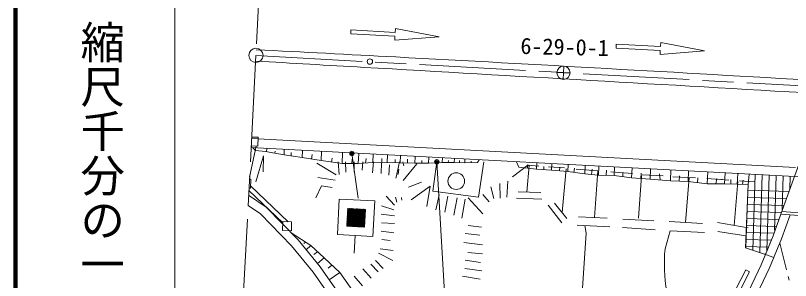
# Model space of a CAD drawing. Units: millimetres, scale not verified. Extents: x 40000 to 680000, y 20000 to 380000.
# Drawn here: x 40000 to 127505, y 261650 to 291525 of the extents above; entities that cross this region are included whole.
import ezdxf
from ezdxf.enums import TextEntityAlignment as Align

# ---------------------------------------------------------------- set-up
doc = ezdxf.new("R2010")
doc.units = ezdxf.units.MM
doc.header["$LTSCALE"] = 1000
doc.header["$PDMODE"] = 32
doc.header["$PDSIZE"] = 500
doc.linetypes.add('CHAIN', pattern=[18.5, 12, -1.5, 3.5, -1.5])
for name, color, linetype, lineweight in [('M-BGD', 7, 'Continuous', 13), ('M-BMK', 2, 'CHAIN', 13), ('M-BMK-SRVR', 3, 'Continuous', 13), ('M-STR-STRC', 7, 'Continuous', 13), ('M-TTL', 2, 'Continuous', 140), ('M-TTL-BAND', 7, 'Continuous', 13)]:
    doc.layers.add(name, color=color, linetype=linetype, lineweight=lineweight)
doc.styles.add('@ＭＳ ゴシック', font='')
doc.styles.add('ＭＳ ゴシック', font='')
doc.styles.get('@ＭＳ ゴシック').set_extended_font_data('@MS Gothic')
doc.styles.get('ＭＳ ゴシック').set_extended_font_data('MS Gothic')

msp = doc.modelspace()

# ---------------------------------------------------------------- linework, layer by layer
at = {"layer": 'M-BGD'}
for p, q in [((128088, 274378), (66657, 277640)), ((66429, 273282), (67161, 276797)), ((66600, 276554), (66654, 276812)), ((128684, 273341), (66604, 276625)), ((67086, 276310), (66815, 276614)), ((68357, 276173), (68376, 276531)), ((68229, 276195), (67086, 276310)), ((67123, 272788), (68005, 275719)), ((68005, 275719), (67952, 273901)), ((70320, 275834), (68229, 276195)), ((69275, 276015), (69329, 276228)), ((70320, 275834), (70352, 276427)), ((72373, 275514), (70320, 275834)), ((71118, 275710), (71127, 276073)), ((72373, 275514), (72416, 276318)), ((73439, 275343), (73503, 275837)), ((74505, 275172), (74560, 276205)), ((76871, 274827), (76937, 276079)), ((78688, 274831), (78749, 275983)), ((80350, 274941), (80400, 275896)), ((81947, 274953), (81992, 275812)), ((83422, 274910), (83466, 275734)), ((85091, 274873), (85132, 275646)), ((74505, 275172), (72373, 275514)), ((74027, 274880), (76191, 273548)), ((76871, 274827), (74505, 275172)), ((75688, 275000), (75749, 275436)), ((76451, 275030), (76536, 273587)), ((78688, 274831), (76871, 274827)), ((77243, 275030), (77304, 273861)), ((77984, 274829), (78000, 275332)), ((78230, 275031), (78257, 273918)), ((80350, 274941), (78688, 274831)), ((79206, 275031), (79145, 274104)), ((79519, 274886), (79585, 275389)), ((80417, 275032), (80299, 273774)), ((81349, 274924), (80350, 274941)), ((81330, 274930), (81294, 273703)), ((81349, 274924), (81367, 275401)), ((81947, 274953), (81349, 274924)), ((83422, 274910), (81947, 274953)), ((82873, 274926), (82884, 275293)), ((83366, 275034), (82986, 273295)), ((85091, 274873), (83422, 274910)), ((83736, 275034), (83852, 274560)), ((85302, 274814), (83790, 272910)), ((84257, 274891), (84250, 275343)), ((86648, 274884), (85091, 274873)), ((85869, 274878), (85894, 275166)), ((86648, 274884), (86684, 275564)), ((88190, 274961), (86648, 274884)), ((87570, 275037), (87108, 271729)), ((87419, 274923), (87447, 275263)), ((88190, 274961), (88217, 275483)), ((89539, 274967), (88190, 274961)), ((88864, 274964), (88873, 275170)), ((89539, 274967), (89563, 275412)), ((90730, 274932), (89539, 274967)), ((90135, 274949), (90135, 275159)), ((90730, 274932), (90752, 275349)), ((92181, 274935), (90730, 274932)), ((91455, 274933), (91447, 275095)), ((92338, 275265), (92181, 274935)), ((92292, 271027), (92880, 275040)), ((96822, 274438), (96562, 275042)), ((98817, 274201), (98855, 274921)), ((100518, 274091), (100557, 274831)), ((82239, 274692), (82162, 273508)), ((83179, 274177), (83291, 274153)), ((83291, 274153), (83225, 273646)), ((97860, 274638), (96132, 273346)), ((98817, 274201), (96822, 274438)), ((97990, 274628), (97730, 271615)), ((97820, 274319), (97837, 274722)), ((97860, 274638), (99090, 274552)), ((100518, 274091), (98817, 274201)), ((99668, 274146), (99650, 274499)), ((100188, 274447), (102006, 274353)), ((102347, 273919), (100518, 274091)), ((101432, 274005), (101452, 274432)), ((102175, 274238), (101715, 269328)), ((102347, 273919), (102390, 274734)), ((104283, 273683), (102347, 273919)), ((103038, 273834), (103098, 274322)), ((103315, 274204), (105735, 274021)), ((104283, 273683), (104333, 274632)), ((105028, 273601), (105099, 274187)), ((105735, 274021), (105374, 268746)), ((105851, 274551), (105838, 273519)), ((106684, 273508), (106715, 274093)), ((107202, 273894), (109653, 273704)), ((107595, 273497), (107639, 274457)), ((109559, 273231), (109619, 274352)), ((111647, 273080), (111708, 274242)), ((113943, 272894), (114008, 274120)), ((115943, 272806), (116006, 274015)), ((118086, 272534), (118159, 273901)), ((74149, 273263), (76089, 272960)), ((82986, 273295), (82950, 273189)), ((83225, 273646), (83070, 273680)), ((105772, 273520), (104283, 273683)), ((107595, 273497), (105772, 273520)), ((109559, 273231), (107595, 273497)), ((108577, 273364), (108578, 273839)), ((111647, 273080), (109559, 273231)), ((110665, 273441), (110355, 268664)), ((110603, 273155), (110642, 273748)), ((110750, 273557), (113118, 273435)), ((113943, 272894), (111647, 273080)), ((112795, 272987), (112706, 273688)), ((114216, 273352), (116796, 273205)), ((114943, 272850), (114970, 273437)), ((116069, 273247), (115647, 268201)), ((117015, 272670), (117030, 273223)), ((118064, 273148), (120558, 272971)), ((119073, 272535), (119187, 273160)), ((119772, 273085), (119729, 273030)), ((120059, 272537), (120126, 273797)), ((120776, 272516), (120761, 273038)), ((121492, 272495), (121557, 273722)), ((122842, 273654), (122717, 272459)), ((123257, 265064), (123506, 273619)), ((124043, 264802), (124299, 273577)), ((124844, 265034), (125092, 273535)), ((125705, 267336), (125885, 273493)), ((126566, 269639), (126677, 273451)), ((127428, 271941), (127470, 273409)), ((70785, 268270), (66534, 272316)), ((74566, 272332), (73894, 270954)), ((74566, 272332), (75769, 272152)), ((85823, 272746), (84366, 272154)), ((86836, 272275), (84663, 270725)), ((86836, 272275), (86436, 269996)), ((93682, 272199), (94024, 270876)), ((94682, 272593), (94718, 270940)), ((95571, 272864), (95475, 271045)), ((115943, 272806), (113943, 272894)), ((118086, 272534), (115943, 272806)), ((120059, 272537), (118086, 272534)), ((121492, 272495), (120059, 272537)), ((121555, 272827), (121158, 267854)), ((122717, 272459), (121492, 272495)), ((121741, 272888), (123481, 272773)), ((122104, 272477), (122162, 272951)), ((122717, 272459), (122409, 265345)), ((70172, 268163), (66352, 271800)), ((87108, 271729), (92292, 271027)), ((87844, 271310), (87456, 269627)), ((92773, 271336), (93469, 270511)), ((96760, 271643), (99299, 271569)), ((122689, 271816), (127330, 271681)), ((81838, 271142), (82783, 270141)), ((82919, 271030), (83073, 270475)), ((83600, 271010), (83634, 270712)), ((88799, 271155), (88492, 269343)), ((89866, 270954), (89503, 269017)), ((90788, 270801), (90400, 268694)), ((91121, 270960), (92752, 269176)), ((96570, 270943), (99446, 270803)), ((122655, 271023), (127037, 270896)), ((81341, 270068), (82725, 269604)), ((100162, 270146), (101704, 268153)), ((100877, 270380), (102259, 268645)), ((122470, 265325), (122599, 269727)), ((122620, 270230), (126743, 270110)), ((81271, 269111), (82790, 268940)), ((103582, 268833), (106796, 268677)), ((122552, 268644), (126155, 268539)), ((122586, 269437), (126449, 269325)), ((126429, 269129), (143365, 267772)), ((126535, 269421), (143461, 268065)), ((81327, 268144), (82807, 268059)), ((91101, 267834), (92621, 267663)), ((103427, 267889), (107106, 267694)), ((104293, 267843), (104422, 266995)), ((108572, 268572), (112081, 268386)), ((113815, 268306), (117578, 268092)), ((119275, 268173), (122731, 267587)), ((122518, 267851), (125861, 267753)), ((71131, 267029), (73346, 265598)), ((81300, 267203), (82735, 267034)), ((90779, 266960), (92425, 266760)), ((104422, 266995), (103874, 258560)), ((108543, 267608), (112221, 267370)), ((113915, 267262), (113339, 265231)), ((117803, 267072), (113915, 267262)), ((119288, 267179), (122450, 266668)), ((122483, 267058), (125568, 266968)), ((81357, 266275), (82286, 266158)), ((122449, 266265), (125274, 266182)), ((72759, 265978), (72562, 265807)), ((72815, 265123), (73346, 265598)), ((73346, 265598), (74849, 264191)), ((81158, 265229), (82634, 265017)), ((90623, 265950), (92732, 265663)), ((122409, 265345), (124679, 264591)), ((122415, 265472), (124980, 265397)), ((127047, 262864), (126287, 265852)), ((74098, 264895), (73695, 264585)), ((80974, 264737), (82601, 263885)), ((91056, 264821), (92745, 264645)), ((124612, 264613), (124686, 264611)), ((124679, 264591), (125613, 264235)), ((125656, 264338), (125613, 264234)), ((74849, 264191), (74088, 263568)), ((74849, 264191), (76608, 262534)), ((80133, 263494), (80955, 262623)), ((80653, 263898), (81516, 262983)), ((90777, 263958), (92505, 263695)), ((75729, 263362), (75294, 263053)), ((76608, 262534), (75429, 261711)), ((76608, 262534), (78240, 260248)), ((79213, 262964), (80157, 261920)), ((90748, 262989), (92647, 262750)), ((122450, 262865), (117855, 254018)), ((122894, 262635), (118292, 253774)), ((122450, 262865), (122894, 262635)), ((78255, 262145), (79197, 261058)), ((90470, 262140), (92451, 261809)), ((127343, 261701), (127244, 262089))]:
    msp.add_line(p, q, dxfattribs=at)
for points in [[(126429, 269129), (128796, 275678), (129978, 279822), (130876, 283843), (132172, 289217), (133003, 293438), (133893, 298919)], [(66666, 277812), (67390, 277791), (67361, 276792), (66614, 276813)], [(66418, 273061), (66556, 273057), (66527, 272057), (66366, 272062)], [(66325, 271273), (68312, 269926), (71914, 266225), (74392, 263197), (76850, 259675), (78349, 257096), (80040, 253751), (80978, 251255), (81858, 248643), (82787, 244092), (83279, 239958), (83482, 235355), (83293, 232726), (83222, 231961)], [(66264, 270106), (67666, 269155), (71167, 265558), (73594, 262593), (76006, 259137), (77470, 256619), (79123, 253349), (80035, 250919), (80890, 248382), (81799, 243932), (82282, 239877), (82481, 235369), (82297, 232808), (82221, 231990)], [(105531, 231312), (107131, 233390), (109714, 236996), (111654, 239935), (114405, 244185), (116557, 247859), (118517, 251710), (120841, 256037), (122447, 259771), (124193, 263426), (125555, 266693), (124679, 264591), (125555, 266693), (126429, 269129)], [(125656, 264338), (126487, 266331), (127464, 269046)], [(106765, 231276), (107933, 232794), (110538, 236429), (112491, 239388), (115256, 243660), (117435, 247379), (119403, 251246), (121743, 255602), (123358, 259358), (125106, 263017), (125613, 264235)]]:
    msp.add_lwpolyline(points, dxfattribs=at)
msp.add_lwpolyline([(70175, 268287), (71175, 268258), (71146, 267259), (70146, 267288)], close=True, dxfattribs=at)
msp.add_circle((89766, 272852), 940, dxfattribs=at)
msp.add_arc((132645, 263571), 19377, 175.08609, 203.61503, dxfattribs=at)
for points, knots in [([(67180, 287673), (72428, 287401), (77677, 287130), (82925, 286851), (98878, 286003), (114828, 285094), (130779, 284184)], [0, 0, 0, 0, 1, 1, 1, 2, 2, 2, 2]), ([(130555, 282735), (113482, 283716), (96409, 284696), (79337, 285681), (75262, 285916), (71188, 286152), (67113, 286385)], [0, 0, 0, 0, 1, 1, 1, 2, 2, 2, 2]), ([(140860, 263247), (139732, 260098), (138738, 258122), (137272, 254794), (135029, 249701), (133633, 246906), (131057, 241973), (129512, 239016), (128480, 237449), (126730, 234608), (125844, 233169), (125050, 231923), (124285, 230766)], [0, 0, 0, 0, 1, 1, 1, 2, 2, 2, 3, 3, 3, 4, 4, 4, 4])]:
    msp.add_open_spline(points, degree=3, knots=knots, dxfattribs=at)
at = {"layer": 'M-BMK'}
for p, q in [((70729, 355733), (67146, 287027)), ((67146, 287027), (63355, 214331)), ((67146, 287027), (166990, 281448))]:
    msp.add_line(p, q, dxfattribs=at)
at = {"layer": 'M-BMK-SRVR'}
for p, q in [((101917, 285823), (101836, 284325)), ((102625, 285034), (101128, 285114))]:
    msp.add_line(p, q, dxfattribs=at)
for centre, radius in [((67146, 287027), 800), ((101876, 285074), 750)]:
    msp.add_circle(centre, radius, dxfattribs=at)
at = {"layer": 'M-STR-STRC'}
for p, q in [((77850, 289446), (77874, 289895)), ((77874, 289895), (82867, 289628)), ((82867, 289628), (82891, 290078)), ((82891, 290078), (87848, 289137)), ((82843, 289179), (77850, 289446)), ((82819, 288730), (82843, 289179)), ((87848, 289137), (82819, 288730)), ((107807, 287844), (107831, 288294)), ((107831, 288294), (112824, 288027)), ((112824, 288027), (112848, 288476)), ((112848, 288476), (117805, 287535)), ((112800, 287577), (107807, 287844)), ((112776, 287128), (112800, 287577)), ((117805, 287535), (112776, 287128)), ((77984, 275963), (78677, 270946)), ((90973, 218446), (87570, 275037)), ((76347, 266833), (76560, 270827)), ((76560, 270827), (80555, 270613)), ((80555, 270613), (80341, 266619)), ((77399, 267778), (77505, 269775)), ((77406, 267910), (79181, 269685)), ((77414, 268060), (79047, 269693)), ((77414, 267777), (79315, 269678)), ((77422, 268209), (78912, 269700)), ((77430, 268359), (78778, 269707)), ((77438, 268508), (78644, 269714)), ((77446, 268657), (78510, 269721)), ((77454, 268807), (78375, 269728)), ((77462, 268956), (78241, 269736)), ((77470, 269106), (78107, 269743)), ((77478, 269255), (77973, 269750)), ((77486, 269404), (77838, 269757)), ((77494, 269554), (77704, 269764)), ((79376, 267672), (77494, 269555)), ((79402, 267788), (77501, 269689)), ((77502, 269703), (77570, 269771)), ((77505, 269775), (79503, 269668)), ((77548, 267770), (79449, 269671)), ((79409, 267922), (77559, 269772)), ((77682, 267763), (79498, 269578)), ((79416, 268056), (77708, 269764)), ((79424, 268190), (77858, 269756)), ((79431, 268325), (78007, 269748)), ((79438, 268459), (78157, 269740)), ((79445, 268593), (78306, 269732)), ((79452, 268727), (78456, 269724)), ((79460, 268862), (78605, 269716)), ((79467, 268996), (78754, 269708)), ((79474, 269130), (78904, 269700)), ((79481, 269264), (79053, 269692)), ((79488, 269399), (79203, 269684)), ((79495, 269533), (79352, 269676)), ((79503, 269668), (79396, 267671)), ((79503, 269667), (79501, 269668)), ((78480, 267720), (77451, 268749)), ((78629, 267712), (77458, 268883)), ((78779, 267704), (77465, 269018)), ((78928, 267696), (77472, 269152)), ((79077, 267688), (77479, 269286)), ((79227, 267680), (77487, 269420)), ((77817, 267755), (79490, 269429)), ((77951, 267748), (79482, 269279)), ((78085, 267741), (79474, 269130)), ((78219, 267734), (79466, 268980)), ((78354, 267727), (79458, 268831)), ((78488, 267720), (79450, 268682)), ((79396, 267671), (77399, 267778)), ((77434, 267776), (77400, 267809)), ((77583, 267768), (77408, 267944)), ((77733, 267760), (77415, 268078)), ((77882, 267752), (77422, 268212)), ((78032, 267744), (77429, 268346)), ((78181, 267736), (77436, 268481)), ((78330, 267728), (77443, 268615)), ((78622, 267712), (79442, 268532)), ((78756, 267705), (79434, 268383)), ((78891, 267698), (79426, 268233)), ((79025, 267691), (79418, 268084)), ((79159, 267684), (79410, 267935)), ((79293, 267676), (79402, 267785)), ((80341, 266619), (76347, 266833)), ((78344, 266726), (78237, 264729))]:
    msp.add_line(p, q, dxfattribs=at)
for centre, radius in [((80013, 286339), 305), ((77984, 275963), 150), ((77984, 275963), 120), ((77984, 275963), 90), ((77984, 275963), 60), ((77984, 275963), 30), ((87570, 275037), 150), ((87570, 275037), 120), ((87570, 275037), 90), ((87570, 275037), 60), ((87570, 275037), 30)]:
    msp.add_circle(centre, radius, dxfattribs=at)
for p in [(77984, 275963), (87570, 275037)]:
    msp.add_point(p, dxfattribs=at)
at = {"layer": 'M-TTL'}
msp.add_line((40000, 380000), (40000, 20000), dxfattribs=at)
at = {"layer": 'M-TTL-BAND'}
msp.add_line((58000, 370000), (58000, 20000), dxfattribs=at)

# ---------------------------------------------------------------- texts
at = {"layer": 'M-BMK-SRVR', "style": 'ＭＳ ゴシック'}
msp.add_text('6-29-0-1', height=1833, rotation=358.633, dxfattribs=at).set_placement((96981, 286643), align=Align.BOTTOM_LEFT)
at = {"layer": 'M-TTL-BAND', "style": '@ＭＳ ゴシック'}
msp.add_text('縮尺千分の一', height=3666, rotation=270, dxfattribs=at).set_placement((49777, 261030), align=Align.MIDDLE_RIGHT)

doc.saveas('drawing.dxf')
